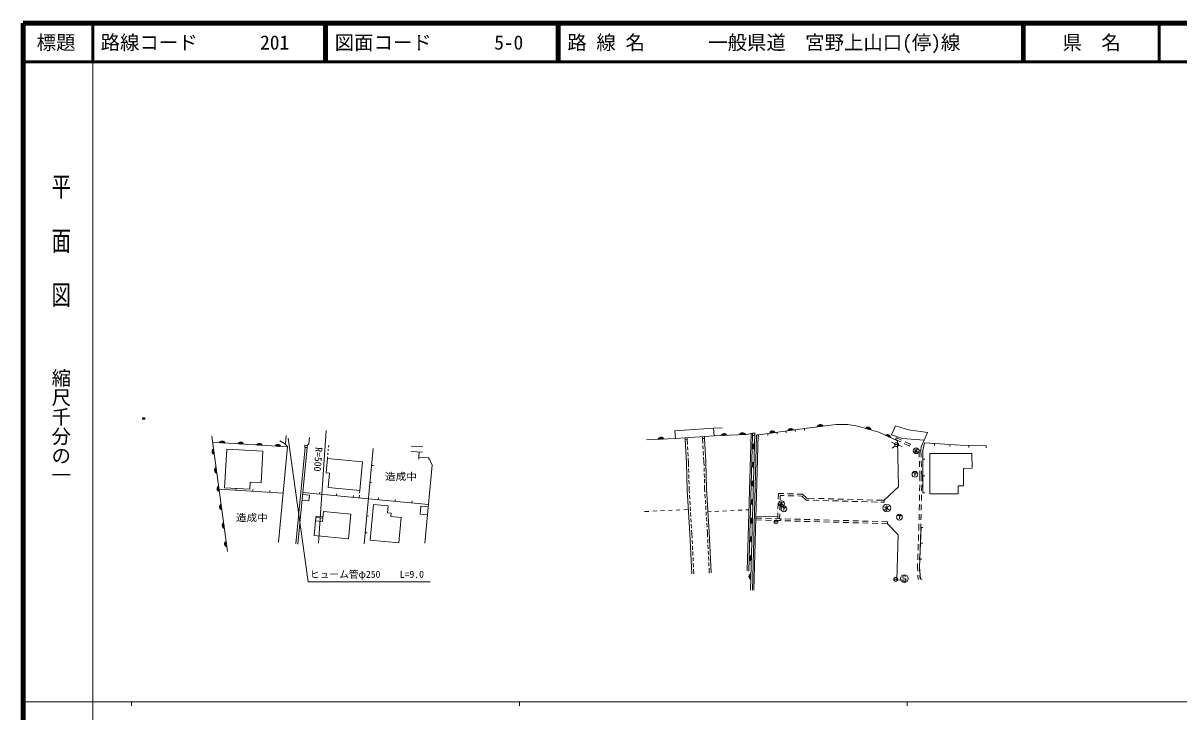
# Model space of a CAD drawing. Units: millimetres, scale not verified. Extents: x 40000 to 680000, y 20000 to 380000.
# Drawn here: x 40000 to 338125, y 202409 to 380000 of the extents above; entities that cross this region are included whole.
import ezdxf
from ezdxf.enums import TextEntityAlignment as Align

# ---------------------------------------------------------------- set-up
doc = ezdxf.new("R2010")
doc.units = ezdxf.units.MM
doc.header["$LTSCALE"] = 1000
doc.header["$PDMODE"] = 32
doc.header["$PDSIZE"] = 500
for name, color, linetype, lineweight in [('M-BGD', 7, 'Continuous', 13), ('M-BMK-SRVR', 3, 'Continuous', 13), ('M-STR-HTXT', 7, 'Continuous', 13), ('M-TTL', 2, 'Continuous', 140), ('M-TTL-BAND', 7, 'Continuous', 13), ('M-TTL-LINE', 7, 'Continuous', 50)]:
    doc.layers.add(name, color=color, linetype=linetype, lineweight=lineweight)
for name, color, linetype in [('M-BGD-HTXT', 7, 'Continuous'), ('M-OTRS', 6, 'Continuous'), ('M-TTL-TXT', 7, 'Continuous')]:
    doc.layers.add(name, color=color, linetype=linetype)
doc.styles.add('@ＭＳ ゴシック', font='')
doc.styles.add('ＭＳ ゴシック', font='')
doc.styles.get('@ＭＳ ゴシック').set_extended_font_data('@MS Gothic')
doc.styles.get('ＭＳ ゴシック').set_extended_font_data('MS Gothic')

msp = doc.modelspace()

# ---------------------------------------------------------------- linework, layer by layer
at = {"layer": 'M-BGD'}
for p, q in [((218110, 275543), (208130, 274917)), ((208130, 274917), (208255, 272921)), ((218110, 275543), (220306, 275681)), ((218110, 275543), (218235, 273547)), ((228737, 274401), (227625, 233785)), ((228164, 274280), (228150, 273710)), ((228734, 274267), (228164, 274280)), ((229701, 273880), (241512, 275481)), ((234425, 274520), (234492, 274025)), ((236787, 274841), (236854, 274345)), ((239150, 275161), (239217, 274665)), ((241512, 275481), (241579, 274985)), ((241512, 275481), (241579, 274985)), ((92733, 243764), (88672, 273488)), ((88886, 271921), (108206, 270719)), ((106194, 272267), (107670, 271423)), ((107884, 273663), (107670, 271423)), ((107670, 271423), (108206, 270719)), ((113288, 271134), (113711, 271565)), ((113863, 273158), (113711, 271565)), ((208255, 272921), (200764, 272557)), ((218235, 273547), (208255, 272921)), ((210781, 272579), (211125, 266589)), ((211280, 272610), (211352, 271362)), ((215272, 272860), (215344, 271612)), ((215771, 272891), (216115, 266901)), ((226667, 273970), (227761, 274181)), ((227761, 274181), (226790, 238734)), ((228150, 273710), (227192, 238723)), ((227761, 274181), (228161, 274172)), ((228105, 233772), (229201, 273812)), ((228720, 273697), (228150, 273710)), ((228525, 233760), (229623, 273870)), ((228720, 273697), (228734, 274267)), ((229701, 273880), (229201, 273812)), ((229701, 273880), (229768, 273385)), ((232063, 274200), (232130, 273705)), ((264857, 271526), (263954, 271957)), ((264808, 271311), (265808, 271311)), ((265260, 273101), (265048, 272648)), ((265048, 272648), (266397, 272017)), ((265260, 273101), (266609, 272470)), ((267303, 271594), (268653, 270963)), ((267515, 272046), (268864, 271416)), ((268864, 271416), (268653, 270963)), ((275094, 271613), (275061, 271114)), ((279086, 271351), (279053, 270852)), ((91969, 260207), (92590, 270188)), ((101872, 269610), (92590, 270188)), ((101872, 269610), (101362, 261426)), ((108206, 270719), (105858, 246127)), ((112713, 270586), (110338, 245699)), ((110856, 245650), (113231, 270536)), ((112691, 271191), (112634, 270593)), ((113231, 270536), (112634, 270593)), ((113288, 271134), (112691, 271191)), ((113288, 271134), (113231, 270536)), ((118580, 268695), (118628, 269193)), ((118675, 269690), (118723, 270188)), ((118770, 270686), (118816, 271159)), ((127931, 245721), (130296, 270308)), ((140065, 270948), (143113, 270778)), ((140065, 269508), (143028, 269339)), ((142179, 269388), (142105, 268090)), ((211380, 270863), (211438, 269864)), ((211466, 269365), (211523, 268367)), ((215372, 271113), (215430, 270115)), ((215458, 269615), (215516, 268617)), ((264915, 271001), (264131, 270381)), ((265781, 271150), (266728, 270828)), ((269911, 269929), (270286, 269929)), ((270098, 269517), (269911, 269367)), ((270211, 269704), (270098, 269517)), ((270361, 269254), (270173, 269292)), ((270286, 269929), (270211, 269704)), ((270361, 270229), (270361, 269254)), ((270811, 270079), (270398, 269929)), ((270398, 269929), (270548, 269592)), ((270548, 269592), (270661, 269479)), ((270661, 269479), (270811, 269367)), ((271602, 269854), (271103, 269839)), ((271103, 269839), (271156, 268089)), ((271602, 269854), (271656, 268098)), ((283926, 271119), (283912, 270619)), ((288434, 270994), (288420, 270494)), ((118488, 267724), (118136, 264041)), ((118488, 267724), (118533, 268197)), ((118488, 267724), (127546, 266860)), ((126843, 259493), (127546, 266860)), ((129878, 265963), (130376, 265915)), ((142105, 268090), (142076, 267590)), ((142105, 268090), (144650, 267944)), ((143610, 245914), (145540, 265990)), ((144650, 267944), (144622, 267445)), ((144650, 267944), (145540, 265990)), ((211125, 266589), (211306, 259591)), ((211552, 267868), (211624, 266620)), ((211624, 266620), (211649, 265620)), ((215544, 268118), (215616, 266870)), ((215616, 266870), (215642, 265870)), ((215655, 265371), (215680, 264371)), ((216115, 266901), (216296, 259904)), ((271186, 267090), (271232, 265590)), ((271686, 267099), (271732, 265599)), ((272066, 267606), (272566, 267606)), ((118136, 264041), (119032, 263955)), ((119032, 263955), (118680, 260272)), ((211662, 265120), (211688, 264121)), ((211701, 263621), (211727, 262621)), ((215693, 263871), (215719, 262871)), ((215732, 262372), (215758, 261372)), ((269589, 264082), (270489, 264082)), ((270039, 264082), (270039, 263219)), ((270039, 263857), (270339, 263707)), ((271262, 264591), (271315, 262841)), ((271315, 262841), (271297, 261915)), ((271762, 264600), (271815, 262844)), ((271815, 262844), (271797, 261911)), ((272063, 263241), (272563, 263241)), ((284819, 265243), (282540, 265179)), ((282540, 265179), (282554, 260700)), ((107065, 258767), (90543, 259795)), ((98456, 259803), (91969, 260207)), ((94884, 259525), (94915, 260024)), ((98568, 261600), (98456, 259803)), ((101362, 261426), (98568, 261600)), ((99240, 259254), (99271, 259753)), ((103597, 258982), (103628, 259481)), ((118680, 260272), (126843, 259493)), ((126777, 258794), (126843, 259493)), ((129460, 261618), (129958, 261570)), ((211311, 259591), (212007, 248404)), ((211740, 262121), (211766, 261122)), ((211779, 260622), (211805, 259622)), ((211805, 259622), (211858, 258769)), ((215771, 260872), (215797, 259872)), ((215802, 259873), (215855, 259020)), ((216296, 259904), (216992, 248716)), ((271277, 260915), (271248, 259415)), ((271777, 260911), (271748, 259412)), ((111939, 257004), (113731, 256833)), ((112082, 258497), (113874, 258326)), ((129051, 257368), (112129, 258995)), ((113874, 258326), (113731, 256833)), ((116474, 258577), (116522, 259075)), ((120819, 258159), (120867, 258657)), ((125164, 257742), (125212, 258239)), ((126662, 257597), (126729, 258296)), ((144568, 255876), (129051, 257368)), ((131583, 257124), (131631, 257622)), ((135928, 256707), (135976, 257204)), ((140273, 256289), (140321, 256786)), ((211889, 258270), (211951, 257272)), ((211982, 256773), (212044, 255775)), ((215886, 258521), (215948, 257523)), ((215979, 257024), (216042, 256026)), ((234772, 257224), (234810, 258719)), ((234810, 258719), (236186, 258680)), ((235265, 256959), (235297, 258205)), ((235297, 258205), (236329, 258176)), ((235641, 256570), (235641, 255595)), ((236091, 256420), (235678, 256270)), ((237186, 258651), (238685, 258608)), ((237328, 258147), (238828, 258104)), ((239685, 258580), (241061, 258541)), ((239827, 258076), (240859, 258046)), ((240859, 258046), (241957, 257025)), ((241061, 258541), (242160, 257519)), ((241957, 257025), (242793, 257001)), ((242160, 257519), (244151, 257463)), ((243793, 256973), (245292, 256931)), ((245150, 257435), (246650, 257393)), ((246292, 256902), (247791, 256860)), ((247649, 257364), (249149, 257322)), ((248791, 256832), (250290, 256790)), ((250148, 257294), (251648, 257252)), ((251290, 256761), (252789, 256719)), ((252647, 257223), (254147, 257181)), ((253789, 256691), (255288, 256649)), ((255146, 257153), (256646, 257111)), ((256288, 256620), (257787, 256578)), ((257645, 257082), (259145, 257040)), ((258787, 256550), (260286, 256508)), ((260144, 257012), (262135, 256956)), ((261286, 256479), (262121, 256456)), ((262135, 256956), (262121, 256456)), ((271228, 258415), (271199, 256916)), ((271728, 258412), (271699, 256912)), ((272060, 258876), (272560, 258876)), ((281194, 258609), (280884, 258608)), ((117485, 254060), (117238, 251472)), ((117485, 254060), (124553, 253385)), ((129523, 246724), (130403, 255882)), ((134186, 255518), (130403, 255882)), ((134186, 255518), (134014, 253726)), ((134014, 253726), (134909, 253640)), ((134909, 253640), (134823, 252744)), ((142619, 255460), (142418, 253370)), ((144510, 255278), (142619, 255460)), ((201443, 254117), (200254, 254061)), ((203441, 254211), (202442, 254164)), ((205439, 254306), (204440, 254259)), ((207437, 254400), (206438, 254353)), ((209434, 254495), (208436, 254448)), ((211622, 254598), (210433, 254542)), ((212075, 255276), (212137, 254278)), ((212168, 253779), (212230, 252781)), ((216073, 255527), (216135, 254529)), ((216166, 254030), (216228, 253032)), ((216662, 254012), (217447, 254049)), ((218446, 254097), (219445, 254144)), ((220444, 254191), (221443, 254238)), ((222442, 254285), (223441, 254332)), ((224440, 254379), (225438, 254427)), ((226437, 254474), (227223, 254511)), ((234646, 252229), (234684, 253725)), ((234709, 254724), (234747, 256224)), ((235146, 252215), (235177, 253461)), ((235191, 256270), (235566, 256270)), ((235378, 255857), (235191, 255707)), ((235202, 254460), (235240, 255960)), ((235491, 256045), (235378, 255857)), ((235641, 255595), (235453, 255632)), ((235566, 256270), (235491, 256045)), ((235678, 256270), (235828, 255932)), ((235795, 255164), (236695, 255164)), ((235828, 255932), (235941, 255820)), ((235941, 255820), (236091, 255707)), ((236245, 255164), (236245, 254302)), ((236245, 254939), (236545, 254789)), ((262188, 255225), (262688, 255225)), ((262438, 254675), (262188, 254475)), ((262588, 254925), (262438, 254675)), ((262788, 254325), (262538, 254375)), ((262688, 255225), (262588, 254925)), ((262788, 255625), (262788, 254325)), ((263388, 255425), (262838, 255225)), ((262838, 255225), (263038, 254775)), ((263038, 254775), (263188, 254625)), ((263188, 254625), (263388, 254475)), ((271130, 253416), (271101, 251917)), ((271179, 255916), (271150, 254416)), ((271630, 253413), (271601, 251913)), ((271679, 255912), (271650, 254413)), ((115446, 251643), (115085, 247860)), ((115446, 251643), (115560, 252837)), ((117238, 251472), (115446, 251643)), ((115531, 252538), (117323, 252367)), ((115560, 252837), (117352, 252666)), ((124553, 253385), (123944, 247014)), ((128624, 252928), (129122, 252880)), ((134823, 252744), (137511, 252486)), ((137511, 252486), (136889, 246015)), ((144309, 253188), (142418, 253370)), ((212261, 252282), (212324, 251284)), ((212355, 250785), (212417, 249787)), ((216259, 252532), (216321, 251534)), ((216352, 251035), (216414, 250037)), ((230498, 251845), (229021, 251886)), ((230511, 252345), (229035, 252386)), ((229048, 252867), (234658, 252724)), ((232997, 251775), (231497, 251817)), ((233010, 252275), (231511, 252317)), ((233727, 251420), (234727, 251420)), ((235496, 251705), (233996, 251747)), ((235509, 252205), (234010, 252247)), ((234680, 251632), (235586, 252056)), ((237995, 251635), (236495, 251677)), ((238008, 252135), (236509, 252177)), ((240494, 251565), (238994, 251607)), ((240508, 252065), (239008, 252107)), ((242993, 251495), (241493, 251537)), ((243007, 251995), (241507, 252037)), ((245492, 251425), (243992, 251467)), ((245506, 251925), (244006, 251967)), ((247991, 251355), (246491, 251397)), ((248005, 251855), (246505, 251897)), ((250490, 251285), (248990, 251327)), ((250504, 251785), (249004, 251827)), ((252989, 251215), (251489, 251257)), ((253003, 251715), (251503, 251757)), ((255488, 251145), (253988, 251187)), ((255502, 251645), (254002, 251687)), ((257987, 251075), (256487, 251117)), ((258001, 251575), (256501, 251617)), ((260486, 251005), (258986, 251047)), ((260500, 251505), (259000, 251547)), ((262962, 250936), (261485, 250977)), ((262976, 251436), (261499, 251477)), ((262976, 251436), (262962, 250936)), ((265582, 253043), (266482, 253043)), ((266032, 253043), (266032, 252180)), ((266032, 252818), (266332, 252668)), ((271081, 250917), (271063, 249990)), ((271581, 250913), (271563, 249980)), ((115085, 247860), (123944, 247014)), ((128207, 248583), (128704, 248535)), ((212007, 248404), (212509, 237988)), ((212448, 249288), (212501, 248435)), ((212501, 248435), (212559, 247219)), ((216445, 249538), (216498, 248686)), ((216498, 248686), (216558, 247441)), ((216992, 248716), (217497, 238229)), ((270995, 248137), (270940, 246638)), ((271063, 249999), (271032, 249136)), ((271495, 248131), (271440, 246632)), ((271563, 249980), (271532, 249130)), ((271613, 249979), (272113, 249960)), ((136889, 246015), (129523, 246724)), ((212583, 246719), (212632, 245721)), ((212656, 245221), (212704, 244222)), ((216582, 246941), (216630, 245942)), ((216654, 245443), (216703, 244444)), ((270903, 245638), (270848, 244139)), ((271404, 245632), (271349, 244133)), ((271463, 245901), (271963, 245883)), ((212728, 243723), (212776, 242724)), ((212800, 242225), (212848, 241226)), ((216727, 243945), (216775, 242946)), ((216799, 242446), (216847, 241448)), ((270812, 243140), (270757, 241641)), ((271312, 243134), (271257, 241635)), ((271314, 241824), (271814, 241806)), ((212872, 240726), (212920, 239728)), ((212944, 239228), (213003, 238012)), ((216871, 240948), (216919, 239949)), ((216943, 239450), (217003, 238205)), ((270720, 240642), (270688, 239779)), ((270688, 239779), (270757, 238671)), ((271220, 240636), (271189, 239785)), ((271189, 239785), (271257, 238689)), ((264600, 236599), (265600, 236599)), ((266932, 236197), (266841, 236379)), ((267023, 237379), (266932, 237197)), ((266932, 237197), (266932, 237106)), ((266932, 237106), (267023, 236924)), ((267023, 236106), (266932, 236197)), ((267205, 237470), (267023, 237379)), ((267023, 236924), (267568, 236742)), ((267205, 236015), (267023, 236106)), ((267386, 237470), (267205, 237470)), ((267386, 236015), (267205, 236015)), ((267568, 237379), (267386, 237470)), ((267568, 236106), (267386, 236015)), ((267659, 237197), (267568, 237379)), ((267568, 236742), (267659, 236652)), ((267659, 236197), (267568, 236106)), ((267659, 236652), (267750, 236470)), ((267750, 236379), (267659, 236197)), ((267750, 236470), (267750, 236379)), ((270819, 237673), (270888, 236565)), ((271319, 237691), (271387, 236595)), ((271436, 236599), (271935, 236629))]:
    msp.add_line(p, q, dxfattribs=at)
for points in [[(265529, 272290), (260685, 274500), (255270, 276111), (252713, 276517), (249702, 276550), (241512, 275481), (229701, 273880)], [(211249, 273109), (211280, 272610), (210781, 272579), (210750, 273078)], [(215241, 273359), (215272, 272860), (215771, 272891), (215740, 273390)], [(218235, 273547), (219823, 273646), (226667, 273970)], [(262135, 256956), (265776, 260409), (265529, 272290)], [(272423, 272435), (271672, 270748), (271602, 269854)], [(272060, 258876), (272067, 269788), (272509, 271783), (281671, 271181), (288434, 270994)], [(273879, 269039), (284713, 269042), (284819, 265243)], [(273879, 269039), (273896, 258623), (281194, 258609)], [(282554, 260700), (281188, 260696), (281194, 258609)], [(267676, 236360), (265394, 236419), (265714, 248025), (262962, 250936)], [(271436, 236599), (271239, 239786), (271613, 249979)]]:
    msp.add_lwpolyline(points, dxfattribs=at)
msp.add_lwpolyline([(264036, 273884), (265008, 276187), (268381, 275146), (273320, 274426), (272423, 272435), (266867, 272893)], close=True, dxfattribs=at)
for centre, radius in [((265308, 271311), 500), ((270361, 269742), 750), ((270039, 263669), 750), ((235641, 256082), 750), ((236245, 254752), 750), ((262788, 254975), 1000), ((234227, 251420), 500), ((266032, 252630), 750), ((265100, 236599), 500), ((267295, 236742), 1000)]:
    msp.add_circle(centre, radius, dxfattribs=at)
for centre, radius, start, end in [((225573, 273605), 812, 25.3251, 160.08537), ((233270, 274048), 812, 30.33845, 165.09872), ((233270, 274048), 650, 36.45424, 158.98293), ((233270, 274048), 488, 47.58693, 147.85024), ((233270, 274048), 325, 81.77622, 113.66095), ((238026, 274693), 812, 30.33845, 165.09872), ((238026, 274693), 650, 36.45424, 158.98293), ((238026, 274693), 488, 47.58693, 147.85024), ((238026, 274693), 325, 81.77622, 113.66095), ((245647, 275705), 812, 30.05377, 164.81404), ((245647, 275705), 650, 36.16955, 158.69825), ((245647, 275705), 488, 47.30224, 147.56556), ((245647, 275705), 325, 81.49153, 113.37627), ((257889, 275006), 812, 6.05552, 140.81579), ((257889, 275006), 650, 12.17131, 134.70001), ((257889, 275006), 488, 23.304, 123.56732), ((257889, 275006), 325, 57.49329, 89.37803), ((91331, 271456), 812, 19.05792, 153.81819), ((91331, 271456), 650, 25.17371, 147.7024), ((91331, 271456), 488, 36.30639, 136.56971), ((91331, 271456), 325, 70.49568, 102.38042), ((96122, 271158), 812, 19.05792, 153.81819), ((96122, 271158), 650, 25.17371, 147.7024), ((96122, 271158), 488, 36.30639, 136.56971), ((96122, 271158), 325, 70.49568, 102.38042), ((100913, 270860), 812, 19.05792, 153.81819), ((100913, 270860), 650, 25.17371, 147.7024), ((100913, 270860), 488, 36.30639, 136.56971), ((105703, 270561), 812, 19.05792, 153.81819), ((204524, 272427), 812, 25.40485, 160.16512), ((204524, 272427), 650, 31.52064, 154.04933), ((204524, 272427), 488, 42.65333, 142.91664), ((204524, 272427), 325, 76.84262, 108.72735), ((220775, 273378), 812, 25.3251, 160.08537), ((220775, 273378), 650, 31.44089, 153.96958), ((220775, 273378), 488, 42.57358, 142.83689), ((220775, 273378), 325, 76.76287, 108.6476), ((225573, 273605), 650, 31.44089, 153.96958), ((225573, 273605), 488, 42.57358, 142.83689), ((225573, 273605), 325, 76.76287, 108.6476), ((228953, 270878), 812, 111.05119, 245.81146), ((228953, 270878), 650, 117.16698, 239.69567), ((262978, 273111), 812, 358.09876, 132.85903), ((262978, 273111), 650, 4.21455, 126.74324), ((262978, 273111), 488, 15.34724, 115.61055), ((262978, 273111), 325, 49.53653, 81.42126), ((89530, 269517), 812, 120.399, 255.15927), ((89530, 269517), 650, 126.51479, 249.04348), ((89530, 269517), 488, 137.64748, 237.9108), ((89530, 269517), 325, 171.83677, 203.72151), ((100913, 270860), 325, 70.49568, 102.38042), ((105703, 270561), 650, 25.17371, 147.7024), ((105703, 270561), 488, 36.30639, 136.56971), ((105703, 270561), 325, 70.49568, 102.38042), ((228953, 270878), 488, 128.29967, 228.56299), ((228953, 270878), 325, 162.48896, 194.3737), ((90180, 264761), 812, 120.399, 255.15927), ((228822, 266080), 812, 111.05119, 245.81146), ((228822, 266080), 650, 117.16698, 239.69567), ((228822, 266080), 488, 128.29967, 228.56299), ((228822, 266080), 325, 162.48896, 194.3737), ((90180, 264761), 650, 126.51479, 249.04348), ((90180, 264761), 488, 137.64748, 237.9108), ((90180, 264761), 325, 171.83677, 203.72151), ((90830, 260006), 812, 120.399, 255.15927), ((90830, 260006), 650, 126.51479, 249.04348), ((90830, 260006), 488, 137.64748, 237.9108), ((90830, 260006), 325, 171.83677, 203.72151), ((228691, 261281), 812, 111.05119, 245.81146), ((228691, 261281), 650, 117.16698, 239.69567), ((228691, 261281), 488, 128.29967, 228.56299), ((228691, 261281), 325, 162.48896, 194.3737), ((228559, 256483), 812, 111.05119, 245.81146), ((228559, 256483), 650, 117.16698, 239.69567), ((228559, 256483), 488, 128.29967, 228.56299), ((228559, 256483), 325, 162.48896, 194.3737), ((91479, 255250), 812, 120.399, 255.15927), ((91479, 255250), 650, 126.51479, 249.04348), ((91479, 255250), 488, 137.64748, 237.9108), ((91479, 255250), 325, 171.83677, 203.72151), ((92129, 250494), 812, 120.399, 255.15927), ((92129, 250494), 650, 126.51479, 249.04348), ((92129, 250494), 488, 137.64748, 237.9108), ((92129, 250494), 325, 171.83677, 203.72151), ((228428, 251685), 812, 111.05119, 245.81146), ((228428, 251685), 650, 117.16698, 239.69567), ((228428, 251685), 488, 128.29967, 228.56299), ((228428, 251685), 325, 162.48896, 194.3737), ((228296, 246887), 812, 111.05119, 245.81146), ((228296, 246887), 650, 117.16698, 239.69567), ((92779, 245738), 812, 120.399, 255.15927), ((92779, 245738), 650, 126.51479, 249.04348), ((92779, 245738), 488, 137.64748, 237.9108), ((92779, 245738), 325, 171.83677, 203.72151), ((228296, 246887), 488, 128.29967, 228.56299), ((228296, 246887), 325, 162.48896, 194.3737), ((228165, 242089), 812, 111.05119, 245.81146), ((228165, 242089), 650, 117.16698, 239.69567), ((228165, 242089), 488, 128.29967, 228.56299), ((228165, 242089), 325, 162.48896, 194.3737), ((228034, 237290), 812, 111.05119, 245.81146), ((228034, 237290), 650, 117.16698, 239.69567), ((228034, 237290), 488, 128.29967, 228.56299), ((228034, 237290), 325, 162.48896, 194.3737)]:
    msp.add_arc(centre, radius, start, end, dxfattribs=at)
at = {"layer": 'M-BMK-SRVR'}
msp.add_line((118136, 274927), (116189, 245886), dxfattribs=at)
at = {"layer": 'M-OTRS'}
msp.add_point((71093, 278019), dxfattribs=at)
at = {"layer": 'M-STR-HTXT'}
msp.add_lwpolyline([(108400, 272980), (113520, 235914), (145020, 235914)], dxfattribs=at)
at = {"layer": 'M-TTL'}
for p, q in [((40000, 380000), (40000, 20000)), ((680000, 380000), (40000, 380000))]:
    msp.add_line(p, q, dxfattribs=at)
at = {"layer": 'M-TTL-BAND'}
for p, q in [((58000, 370000), (58000, 20000)), ((40000, 205000), (579000, 205000)), ((68000, 205000), (68000, 204000)), ((168000, 205000), (168000, 204000)), ((268000, 205000), (268000, 204000))]:
    msp.add_line(p, q, dxfattribs=at)
at = {"layer": 'M-TTL-LINE'}
for p, q in [((58000, 380000), (58000, 370000)), ((117750, 380000), (117750, 370000)), ((118250, 380000), (118250, 370000)), ((177750, 380000), (177750, 370000)), ((178250, 380000), (178250, 370000)), ((297750, 380000), (297750, 370000)), ((298250, 380000), (298250, 370000)), ((333000, 380000), (333000, 370000)), ((40000, 370000), (680000, 370000))]:
    msp.add_line(p, q, dxfattribs=at)

# ---------------------------------------------------------------- texts
at = {"layer": 'M-BGD-HTXT', "style": 'ＭＳ ゴシック', "width": 1.1}
for p in [(137456, 261617), (98998, 251020)]:
    msp.add_text('造成中', height=1833, dxfattribs=at).set_placement(p, align=Align.BOTTOM_CENTER)
at = {"layer": 'M-BMK-SRVR', "style": 'ＭＳ ゴシック'}
msp.add_text('R=500', height=1833, rotation=266.221, dxfattribs=at).set_placement((116326, 270636), align=Align.MIDDLE_LEFT)
at = {"layer": 'M-STR-HTXT', "style": 'ＭＳ ゴシック'}
msp.add_text('ヒューム管φ250\u3000\u3000L=9.0', height=1833, dxfattribs=at).set_placement((114020, 236414), align=Align.BOTTOM_LEFT)
at = {"layer": 'M-TTL-BAND', "style": '@ＭＳ ゴシック', "width": 1.4}
msp.add_text('平  面  図', height=3666, rotation=270, dxfattribs=at).set_placement((49777, 306475), align=Align.MIDDLE_RIGHT)
at = {"layer": 'M-TTL-BAND', "style": '@ＭＳ ゴシック'}
msp.add_text('縮尺千分の一', height=3666, rotation=270, dxfattribs=at).set_placement((49777, 261030), align=Align.MIDDLE_RIGHT)
at = {"layer": 'M-TTL-TXT', "style": 'ＭＳ ゴシック'}
for s, p in [('標題', (48500, 375000)), ('県\u3000名', (315625, 375000))]:
    msp.add_text(s, height=3666, dxfattribs=at).set_placement(p, align=Align.MIDDLE_CENTER)
for s, p in [('路線コード', (60000, 375000)), ('201', (101142, 375000)), ('図面コード', (120380, 375000)), ('5-0', (161521, 375000)), ('路 線 名', (180380, 375000)), ('一般県道\u3000宮野上山口(停)線', (216734, 375000))]:
    msp.add_text(s, height=3666, dxfattribs=at).set_placement(p, align=Align.MIDDLE_LEFT)

doc.saveas('drawing.dxf')
